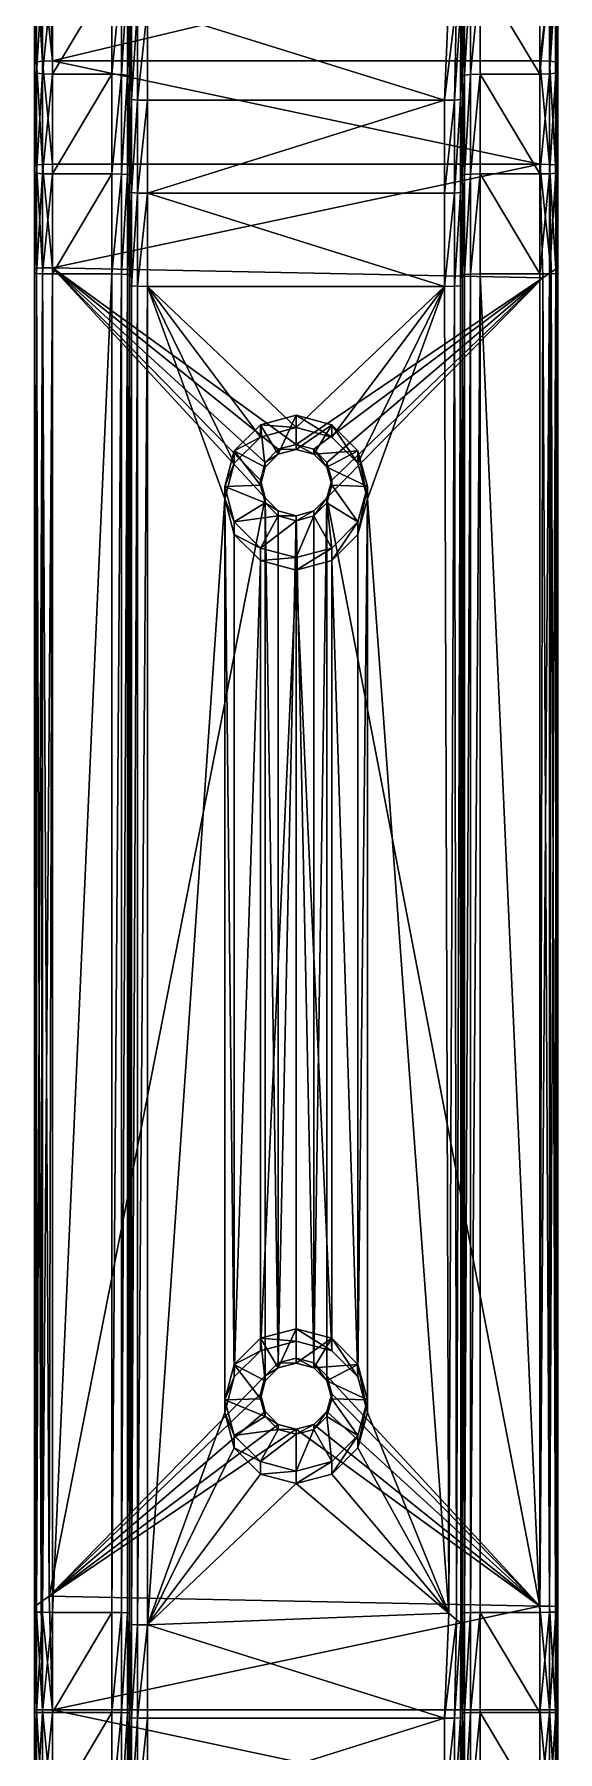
# Model space of a CAD drawing. Header units: metres. Extents: x -565 to 1231, y 366 to 1032.
# Drawn here: x -565 to -520.9, y 504.7 to 649.2 of the extents above; entities that cross this region are included whole.
import ezdxf

# ---------------------------------------------------------------- set-up
doc = ezdxf.new("R2010")
doc.units = ezdxf.units.M
doc.layers.add('KOV', color=7, linetype='Continuous', lineweight=13, true_color=0xe3e3e3)

# ---------------------------------------------------------------- blocks, each defined once
blk = doc.blocks.new('KOMPLEXNÍ OBJEKT_0')
at = {"layer": 'KOV'}
for points in [[(134.14, 1597.39, 382.11), (134.15, 1597.55, 381.28), (142.83, 1597.55, 381.2)], [(142.83, 1597.55, 381.2), (142.85, 1597.39, 382.04), (134.14, 1597.39, 382.11)], [(134.14, 1596.89, 382.61), (134.14, 1597.39, 382.11), (142.85, 1597.39, 382.04)], [(142.85, 1597.39, 382.04), (142.86, 1596.89, 382.54), (134.14, 1596.89, 382.61)], [(134.19, 1597.57, 374.28), (142.83, 1597.55, 381.2), (134.15, 1597.55, 381.28)], [(134.19, 1597.57, 374.28), (142.67, 1597.57, 374.21), (142.83, 1597.55, 381.2)], [(134.19, 1597.57, 374.28), (134.19, 1597.4, 373.45), (142.65, 1597.4, 373.37)], [(142.65, 1597.4, 373.37), (142.67, 1597.57, 374.21), (134.19, 1597.57, 374.28)], [(134.19, 1597.4, 373.45), (134.2, 1596.89, 372.95), (142.64, 1596.89, 372.87)], [(142.64, 1596.89, 372.87), (142.65, 1597.4, 373.37), (134.19, 1597.4, 373.45)], [(142.65, 1597.4, 373.37), (142.64, 1596.89, 372.87), (151.07, 1596.89, 372.55)], [(142.67, 1597.57, 374.21), (142.65, 1597.4, 373.37), (151.09, 1597.4, 373.05)], [(151.07, 1596.89, 372.55), (151.09, 1597.4, 373.05), (142.65, 1597.4, 373.37)], [(142.67, 1597.57, 374.21), (151.13, 1597.57, 373.89), (151.52, 1597.55, 380.88)], [(142.67, 1597.57, 374.21), (151.52, 1597.55, 380.88), (142.83, 1597.55, 381.2)], [(151.09, 1597.4, 373.05), (151.13, 1597.57, 373.89), (142.67, 1597.57, 374.21)], [(142.85, 1597.39, 382.04), (142.83, 1597.55, 381.2), (151.52, 1597.55, 380.88)], [(151.52, 1597.55, 380.88), (151.65, 1597.42, 381.7), (142.85, 1597.39, 382.04)], [(142.86, 1596.89, 382.54), (142.85, 1597.39, 382.04), (151.65, 1597.42, 381.7)], [(151.65, 1597.42, 381.7), (151.95, 1597.01, 382.19), (142.86, 1596.89, 382.54)], [(151.09, 1597.4, 373.05), (151.07, 1596.89, 372.55), (263.72, 1596.89, 366.65)], [(151.13, 1597.57, 373.89), (151.09, 1597.4, 373.05), (263.75, 1597.4, 367.15)], [(263.72, 1596.89, 366.65), (263.75, 1597.4, 367.15), (151.09, 1597.4, 373.05)], [(151.13, 1597.57, 373.89), (263.8, 1597.57, 367.98), (264.14, 1597.55, 374.97)], [(151.13, 1597.57, 373.89), (264.14, 1597.55, 374.97), (151.52, 1597.55, 380.88)], [(263.75, 1597.4, 367.15), (263.8, 1597.57, 367.98), (151.13, 1597.57, 373.89)], [(151.65, 1597.42, 381.7), (151.52, 1597.55, 380.88), (264.14, 1597.55, 374.97)], [(264.14, 1597.55, 374.97), (264.19, 1597.39, 375.81), (151.65, 1597.42, 381.7)], [(151.95, 1597.01, 382.19), (151.65, 1597.42, 381.7), (264.19, 1597.39, 375.81)], [(264.19, 1597.39, 375.81), (264.22, 1596.89, 376.3), (151.95, 1597.01, 382.19)], [(263.75, 1597.4, 367.15), (263.72, 1596.89, 366.65), (272.14, 1596.89, 366.09)], [(263.8, 1597.57, 367.98), (263.75, 1597.4, 367.15), (272.18, 1597.4, 366.59)], [(272.14, 1596.89, 366.09), (272.18, 1597.4, 366.59), (263.75, 1597.4, 367.15)], [(263.8, 1597.57, 367.98), (272.25, 1597.57, 367.42), (272.82, 1597.55, 374.39)], [(263.8, 1597.57, 367.98), (272.82, 1597.55, 374.39), (264.14, 1597.55, 374.97)], [(272.18, 1597.4, 366.59), (272.25, 1597.57, 367.42), (263.8, 1597.57, 367.98)], [(264.19, 1597.39, 375.81), (264.14, 1597.55, 374.97), (272.82, 1597.55, 374.39)], [(272.82, 1597.55, 374.39), (272.89, 1597.39, 375.22), (264.19, 1597.39, 375.81)], [(264.22, 1596.89, 376.3), (264.19, 1597.39, 375.81), (272.89, 1597.39, 375.22)], [(272.89, 1597.39, 375.22), (272.93, 1596.89, 375.72), (264.22, 1596.89, 376.3)], [(272.18, 1597.4, 366.59), (272.14, 1596.89, 366.09), (280.54, 1596.89, 365.28)], [(272.25, 1597.57, 367.42), (272.18, 1597.4, 366.59), (280.6, 1597.4, 365.77)], [(280.54, 1596.89, 365.28), (280.6, 1597.4, 365.77), (272.18, 1597.4, 366.59)], [(272.25, 1597.57, 367.42), (280.69, 1597.57, 366.6), (281.46, 1597.55, 373.56)], [(272.25, 1597.57, 367.42), (281.46, 1597.55, 373.56), (272.82, 1597.55, 374.39)], [(280.6, 1597.4, 365.77), (280.69, 1597.57, 366.6), (272.25, 1597.57, 367.42)], [(272.89, 1597.39, 375.22), (272.82, 1597.55, 374.39), (281.46, 1597.55, 373.56)], [(281.46, 1597.55, 373.56), (281.55, 1597.39, 374.39), (272.89, 1597.39, 375.22)], [(272.93, 1596.89, 375.72), (272.89, 1597.39, 375.22), (281.55, 1597.39, 374.39)], [(281.55, 1597.39, 374.39), (281.61, 1596.89, 374.89), (272.93, 1596.89, 375.72)], [(280.6, 1597.4, 365.77), (280.54, 1596.89, 365.28), (288.91, 1596.89, 364.22)], [(280.69, 1597.57, 366.6), (280.6, 1597.4, 365.77), (288.98, 1597.4, 364.72)], [(288.91, 1596.89, 364.22), (288.98, 1597.4, 364.72), (280.6, 1597.4, 365.77)], [(280.69, 1597.57, 366.6), (289.09, 1597.57, 365.55), (290.09, 1597.55, 372.48)], [(280.69, 1597.57, 366.6), (290.09, 1597.55, 372.48), (281.46, 1597.55, 373.56)], [(288.98, 1597.4, 364.72), (289.09, 1597.57, 365.55), (280.69, 1597.57, 366.6)], [(281.55, 1597.39, 374.39), (281.46, 1597.55, 373.56), (290.09, 1597.55, 372.48)], [(290.09, 1597.55, 372.48), (290.29, 1597.42, 373.29), (281.55, 1597.39, 374.39)], [(281.61, 1596.89, 374.89), (281.55, 1597.39, 374.39), (290.29, 1597.42, 373.29)], [(290.29, 1597.42, 373.29), (290.63, 1597.01, 373.75), (281.61, 1596.89, 374.89)], [(134.14, 1596.06, 382.78), (134.14, 1596.89, 382.61), (142.86, 1596.89, 382.54)], [(142.86, 1596.89, 382.54), (142.86, 1596.06, 382.7), (134.14, 1596.06, 382.78)], [(134.14, 1555.06, 382.78), (134.14, 1596.06, 382.78), (142.86, 1596.06, 382.7)], [(142.86, 1555.06, 382.7), (134.14, 1555.06, 382.78), (142.86, 1596.06, 382.7)], [(134.2, 1596.89, 372.95), (134.2, 1596.06, 372.78), (142.63, 1596.06, 372.71)], [(142.63, 1596.06, 372.71), (142.64, 1596.89, 372.87), (134.2, 1596.89, 372.95)], [(134.2, 1596.06, 372.78), (134.2, 1591.06, 372.78), (142.63, 1591.06, 372.71)], [(142.63, 1596.06, 372.71), (134.2, 1596.06, 372.78), (142.63, 1591.06, 372.71)], [(142.64, 1596.89, 372.87), (142.63, 1596.06, 372.71), (151.06, 1596.06, 372.39)], [(142.63, 1596.06, 372.71), (142.63, 1591.06, 372.71), (151.06, 1591.06, 372.39)], [(151.06, 1596.06, 372.39), (142.63, 1596.06, 372.71), (151.06, 1591.06, 372.39)], [(151.06, 1596.06, 372.39), (151.07, 1596.89, 372.55), (142.64, 1596.89, 372.87)], [(142.86, 1596.06, 382.7), (142.86, 1596.89, 382.54), (151.95, 1597.01, 382.19)], [(151.95, 1597.01, 382.19), (152.43, 1596.32, 382.33), (142.86, 1596.06, 382.7)], [(151.59, 1555.06, 382.37), (142.86, 1596.06, 382.7), (152.43, 1596.32, 382.33)], [(151.59, 1555.06, 382.37), (142.86, 1555.06, 382.7), (142.86, 1596.06, 382.7)], [(151.07, 1596.89, 372.55), (151.06, 1596.06, 372.39), (263.71, 1596.06, 366.48)], [(151.06, 1596.06, 372.39), (151.06, 1591.06, 372.39), (263.71, 1591.06, 366.48)], [(263.71, 1596.06, 366.48), (151.06, 1596.06, 372.39), (263.71, 1591.06, 366.48)], [(263.71, 1596.06, 366.48), (263.72, 1596.89, 366.65), (151.07, 1596.89, 372.55)], [(151.59, 1555.06, 382.37), (152.43, 1596.32, 382.33), (166.47, 1575.56, 381.59)], [(152.43, 1596.32, 382.33), (151.95, 1597.01, 382.19), (264.22, 1596.89, 376.3)], [(264.22, 1596.89, 376.3), (264.23, 1596.06, 376.47), (152.43, 1596.32, 382.33)], [(166.87, 1577.06, 381.57), (166.47, 1575.56, 381.59), (152.43, 1596.32, 382.33)], [(167.96, 1578.16, 381.52), (166.87, 1577.06, 381.57), (152.43, 1596.32, 382.33)], [(169.46, 1578.56, 381.44), (167.96, 1578.16, 381.52), (152.43, 1596.32, 382.33)], [(170.96, 1578.16, 381.36), (169.46, 1578.56, 381.44), (152.43, 1596.32, 382.33)], [(244.86, 1578.16, 377.49), (170.96, 1578.16, 381.36), (152.43, 1596.32, 382.33)], [(244.86, 1578.16, 377.49), (152.43, 1596.32, 382.33), (264.23, 1596.06, 376.47)], [(246.36, 1578.56, 377.41), (244.86, 1578.16, 377.49), (264.23, 1596.06, 376.47)], [(247.85, 1578.16, 377.33), (246.36, 1578.56, 377.41), (264.23, 1596.06, 376.47)], [(248.95, 1577.06, 377.27), (247.85, 1578.16, 377.33), (264.23, 1596.06, 376.47)], [(249.35, 1575.56, 377.25), (248.95, 1577.06, 377.27), (264.23, 1596.06, 376.47)], [(263.39, 1554.8, 376.51), (249.35, 1575.56, 377.25), (264.23, 1596.06, 376.47)], [(272.94, 1555.06, 375.89), (263.39, 1554.8, 376.51), (264.23, 1596.06, 376.47)], [(263.72, 1596.89, 366.65), (263.71, 1596.06, 366.48), (272.13, 1596.06, 365.92)], [(263.71, 1596.06, 366.48), (263.71, 1591.06, 366.48), (272.13, 1591.06, 365.92)], [(272.13, 1596.06, 365.92), (263.71, 1596.06, 366.48), (272.13, 1591.06, 365.92)], [(272.13, 1596.06, 365.92), (272.14, 1596.89, 366.09), (263.72, 1596.89, 366.65)], [(264.23, 1596.06, 376.47), (264.22, 1596.89, 376.3), (272.93, 1596.89, 375.72)], [(272.93, 1596.89, 375.72), (272.94, 1596.06, 375.89), (264.23, 1596.06, 376.47)], [(272.94, 1555.06, 375.89), (264.23, 1596.06, 376.47), (272.94, 1596.06, 375.89)], [(272.14, 1596.89, 366.09), (272.13, 1596.06, 365.92), (280.52, 1596.06, 365.11)], [(272.13, 1596.06, 365.92), (272.13, 1591.06, 365.92), (280.52, 1591.06, 365.11)], [(280.52, 1596.06, 365.11), (272.13, 1596.06, 365.92), (280.52, 1591.06, 365.11)], [(280.52, 1596.06, 365.11), (280.54, 1596.89, 365.28), (272.14, 1596.89, 366.09)], [(272.94, 1596.06, 375.89), (272.93, 1596.89, 375.72), (281.61, 1596.89, 374.89)], [(281.61, 1596.89, 374.89), (281.63, 1596.06, 375.05), (272.94, 1596.06, 375.89)], [(272.94, 1555.06, 375.89), (272.94, 1596.06, 375.89), (281.63, 1596.06, 375.05)], [(281.63, 1555.06, 375.05), (272.94, 1555.06, 375.89), (281.63, 1596.06, 375.05)], [(280.54, 1596.89, 365.28), (280.52, 1596.06, 365.11), (288.89, 1596.06, 364.06)], [(280.52, 1596.06, 365.11), (280.52, 1591.06, 365.11), (288.89, 1591.06, 364.06)], [(288.89, 1596.06, 364.06), (280.52, 1596.06, 365.11), (288.89, 1591.06, 364.06)], [(288.89, 1596.06, 364.06), (288.91, 1596.89, 364.22), (280.54, 1596.89, 365.28)], [(281.63, 1596.06, 375.05), (281.61, 1596.89, 374.89), (290.63, 1597.01, 373.75)], [(290.63, 1597.01, 373.75), (291.12, 1596.32, 373.85), (281.63, 1596.06, 375.05)], [(291.74, 1553.86, 373.76), (281.63, 1596.06, 375.05), (291.12, 1596.32, 373.85)], [(291.74, 1553.86, 373.76), (281.63, 1555.06, 375.05), (281.63, 1596.06, 375.05)], [(134.2, 1591.06, 372.78), (134.2, 1590.23, 372.61), (142.63, 1590.23, 372.54)], [(142.63, 1590.23, 372.54), (142.63, 1591.06, 372.71), (134.2, 1591.06, 372.78)], [(134.2, 1590.23, 372.61), (134.2, 1589.73, 372.11), (142.62, 1589.73, 372.04)], [(142.62, 1589.73, 372.04), (142.63, 1590.23, 372.54), (134.2, 1590.23, 372.61)], [(142.63, 1590.23, 372.54), (142.62, 1589.73, 372.04), (151.03, 1589.73, 371.72)], [(142.63, 1591.06, 372.71), (142.63, 1590.23, 372.54), (151.05, 1590.23, 372.22)], [(151.05, 1590.23, 372.22), (151.06, 1591.06, 372.39), (142.63, 1591.06, 372.71)], [(151.03, 1589.73, 371.72), (151.05, 1590.23, 372.22), (142.63, 1590.23, 372.54)], [(151.05, 1590.23, 372.22), (151.03, 1589.73, 371.72), (263.67, 1589.73, 365.82)], [(151.06, 1591.06, 372.39), (151.05, 1590.23, 372.22), (263.7, 1590.23, 366.32)], [(263.67, 1589.73, 365.82), (263.7, 1590.23, 366.32), (151.05, 1590.23, 372.22)], [(263.7, 1590.23, 366.32), (263.71, 1591.06, 366.48), (151.06, 1591.06, 372.39)], [(263.7, 1590.23, 366.32), (263.67, 1589.73, 365.82), (272.07, 1589.73, 365.26)], [(263.71, 1591.06, 366.48), (263.7, 1590.23, 366.32), (272.11, 1590.23, 365.75)], [(272.07, 1589.73, 365.26), (272.11, 1590.23, 365.75), (263.7, 1590.23, 366.32)], [(272.11, 1590.23, 365.75), (272.13, 1591.06, 365.92), (263.71, 1591.06, 366.48)], [(272.11, 1590.23, 365.75), (272.07, 1589.73, 365.26), (280.45, 1589.73, 364.45)], [(272.13, 1591.06, 365.92), (272.11, 1590.23, 365.75), (280.5, 1590.23, 364.95)], [(280.45, 1589.73, 364.45), (280.5, 1590.23, 364.95), (272.11, 1590.23, 365.75)], [(280.5, 1590.23, 364.95), (280.52, 1591.06, 365.11), (272.13, 1591.06, 365.92)], [(280.5, 1590.23, 364.95), (280.45, 1589.73, 364.45), (288.8, 1589.73, 363.4)], [(280.52, 1591.06, 365.11), (280.5, 1590.23, 364.95), (288.87, 1590.23, 363.89)], [(288.8, 1589.73, 363.4), (288.87, 1590.23, 363.89), (280.5, 1590.23, 364.95)], [(288.87, 1590.23, 363.89), (288.89, 1591.06, 364.06), (280.52, 1591.06, 365.11)], [(134.2, 1589.73, 372.11), (134.21, 1589.56, 371.28), (142.6, 1589.56, 371.21)], [(142.6, 1589.56, 371.21), (142.62, 1589.73, 372.04), (134.2, 1589.73, 372.11)], [(142.6, 1589.56, 371.21), (134.21, 1589.56, 371.28), (134.31, 1589.56, 354.28)], [(142.6, 1589.56, 371.21), (134.31, 1589.56, 354.28), (142.2, 1589.56, 354.21)], [(142.18, 1589.39, 353.38), (142.2, 1589.56, 354.21), (134.31, 1589.56, 354.28)], [(134.31, 1589.56, 354.28), (134.31, 1589.39, 353.45), (142.18, 1589.39, 353.38)], [(142.17, 1588.89, 352.88), (142.18, 1589.39, 353.38), (134.31, 1589.39, 353.45)], [(134.31, 1589.39, 353.45), (134.31, 1588.89, 352.95), (142.17, 1588.89, 352.88)], [(142.17, 1588.06, 352.71), (142.17, 1588.89, 352.88), (134.31, 1588.89, 352.95)], [(134.31, 1588.89, 352.95), (134.31, 1588.06, 352.78), (142.17, 1588.06, 352.71)], [(142.18, 1589.39, 353.38), (142.17, 1588.89, 352.88), (150.02, 1588.89, 352.58)], [(150.02, 1588.06, 352.42), (150.02, 1588.89, 352.58), (142.17, 1588.89, 352.88)], [(142.17, 1588.89, 352.88), (142.17, 1588.06, 352.71), (150.02, 1588.06, 352.42)], [(142.2, 1589.56, 354.21), (142.18, 1589.39, 353.38), (150.04, 1589.39, 353.08)], [(150.02, 1588.89, 352.58), (150.04, 1589.39, 353.08), (142.18, 1589.39, 353.38)], [(150.99, 1589.56, 370.89), (142.6, 1589.56, 371.21), (142.2, 1589.56, 354.21)], [(150.99, 1589.56, 370.89), (142.2, 1589.56, 354.21), (150.08, 1589.56, 353.91)], [(150.04, 1589.39, 353.08), (150.08, 1589.56, 353.91), (142.2, 1589.56, 354.21)], [(142.62, 1589.73, 372.04), (142.6, 1589.56, 371.21), (150.99, 1589.56, 370.89)], [(150.99, 1589.56, 370.89), (151.03, 1589.73, 371.72), (142.62, 1589.73, 372.04)], [(150.04, 1589.39, 353.08), (150.02, 1588.89, 352.58), (262.67, 1588.89, 346.68)], [(150.02, 1588.89, 352.58), (150.02, 1588.06, 352.42), (262.66, 1588.06, 346.51)], [(262.66, 1588.06, 346.51), (262.67, 1588.89, 346.68), (150.02, 1588.89, 352.58)], [(150.08, 1589.56, 353.91), (150.04, 1589.39, 353.08), (262.7, 1589.39, 347.18)], [(262.67, 1588.89, 346.68), (262.7, 1589.39, 347.18), (150.04, 1589.39, 353.08)], [(263.62, 1589.56, 364.99), (150.99, 1589.56, 370.89), (150.08, 1589.56, 353.91)], [(263.62, 1589.56, 364.99), (150.08, 1589.56, 353.91), (262.75, 1589.56, 348.01)], [(262.7, 1589.39, 347.18), (262.75, 1589.56, 348.01), (150.08, 1589.56, 353.91)], [(151.03, 1589.73, 371.72), (150.99, 1589.56, 370.89), (263.62, 1589.56, 364.99)], [(263.62, 1589.56, 364.99), (263.67, 1589.73, 365.82), (151.03, 1589.73, 371.72)], [(262.67, 1588.89, 346.68), (262.66, 1588.06, 346.51), (270.5, 1588.06, 345.99)], [(262.7, 1589.39, 347.18), (262.67, 1588.89, 346.68), (270.51, 1588.89, 346.15)], [(270.5, 1588.06, 345.99), (270.51, 1588.89, 346.15), (262.67, 1588.89, 346.68)], [(262.75, 1589.56, 348.01), (262.7, 1589.39, 347.18), (270.55, 1589.39, 346.65)], [(270.51, 1588.89, 346.15), (270.55, 1589.39, 346.65), (262.7, 1589.39, 347.18)], [(272, 1589.56, 364.43), (263.62, 1589.56, 364.99), (262.75, 1589.56, 348.01)], [(272, 1589.56, 364.43), (262.75, 1589.56, 348.01), (270.62, 1589.56, 347.48)], [(270.55, 1589.39, 346.65), (270.62, 1589.56, 347.48), (262.75, 1589.56, 348.01)], [(263.67, 1589.73, 365.82), (263.62, 1589.56, 364.99), (272, 1589.56, 364.43)], [(272, 1589.56, 364.43), (272.07, 1589.73, 365.26), (263.67, 1589.73, 365.82)], [(270.51, 1588.89, 346.15), (270.5, 1588.06, 345.99), (278.32, 1588.06, 345.23)], [(270.55, 1589.39, 346.65), (270.51, 1588.89, 346.15), (278.34, 1588.89, 345.4)], [(278.32, 1588.06, 345.23), (278.34, 1588.89, 345.4), (270.51, 1588.89, 346.15)], [(270.62, 1589.56, 347.48), (270.55, 1589.39, 346.65), (278.39, 1589.39, 345.9)], [(278.34, 1588.89, 345.4), (278.39, 1589.39, 345.9), (270.55, 1589.39, 346.65)], [(280.36, 1589.56, 363.62), (272, 1589.56, 364.43), (270.62, 1589.56, 347.48)], [(280.36, 1589.56, 363.62), (270.62, 1589.56, 347.48), (278.48, 1589.56, 346.73)], [(278.39, 1589.39, 345.9), (278.48, 1589.56, 346.73), (270.62, 1589.56, 347.48)], [(272.07, 1589.73, 365.26), (272, 1589.56, 364.43), (280.36, 1589.56, 363.62)], [(280.36, 1589.56, 363.62), (280.45, 1589.73, 364.45), (272.07, 1589.73, 365.26)], [(278.34, 1588.89, 345.4), (278.32, 1588.06, 345.23), (286.11, 1588.06, 344.25)], [(278.39, 1589.39, 345.9), (278.34, 1588.89, 345.4), (286.13, 1588.89, 344.42)], [(286.11, 1588.06, 344.25), (286.13, 1588.89, 344.42), (278.34, 1588.89, 345.4)], [(278.48, 1589.56, 346.73), (278.39, 1589.39, 345.9), (286.2, 1589.39, 344.92)], [(286.13, 1588.89, 344.42), (286.2, 1589.39, 344.92), (278.39, 1589.39, 345.9)], [(288.69, 1589.56, 362.57), (280.36, 1589.56, 363.62), (278.48, 1589.56, 346.73)], [(288.69, 1589.56, 362.57), (278.48, 1589.56, 346.73), (286.31, 1589.56, 345.74)], [(286.2, 1589.39, 344.92), (286.31, 1589.56, 345.74), (278.48, 1589.56, 346.73)], [(280.45, 1589.73, 364.45), (280.36, 1589.56, 363.62), (288.69, 1589.56, 362.57)], [(288.69, 1589.56, 362.57), (288.8, 1589.73, 363.4), (280.45, 1589.73, 364.45)], [(134.31, 1588.06, 352.78), (134.31, 1563.06, 352.78), (142.17, 1563.06, 352.71)], [(142.17, 1588.06, 352.71), (134.31, 1588.06, 352.78), (142.17, 1563.06, 352.71)], [(150.02, 1588.06, 352.42), (142.17, 1588.06, 352.71), (142.17, 1563.06, 352.71)], [(150.02, 1588.06, 352.42), (142.17, 1563.06, 352.71), (150.99, 1562.7, 352.36)], [(150.02, 1588.06, 352.42), (150.99, 1562.7, 352.36), (161.9, 1575.56, 351.79)], [(150.02, 1588.06, 352.42), (161.9, 1575.56, 351.79), (162.7, 1578.56, 351.75)], [(150.02, 1588.06, 352.42), (162.7, 1578.56, 351.75), (164.9, 1580.76, 351.64)], [(150.02, 1588.06, 352.42), (164.9, 1580.76, 351.64), (167.89, 1581.56, 351.48)], [(150.02, 1588.06, 352.42), (167.89, 1581.56, 351.48), (244.79, 1581.56, 347.45)], [(262.66, 1588.06, 346.51), (150.02, 1588.06, 352.42), (244.79, 1581.56, 347.45)], [(262.66, 1588.06, 346.51), (244.79, 1581.56, 347.45), (247.78, 1580.76, 347.29)], [(262.66, 1588.06, 346.51), (247.78, 1580.76, 347.29), (249.98, 1578.56, 347.18)], [(262.66, 1588.06, 346.51), (249.98, 1578.56, 347.18), (250.78, 1575.56, 347.13)], [(262.66, 1588.06, 346.51), (250.78, 1575.56, 347.13), (262.66, 1563.06, 346.51)], [(270.5, 1588.06, 345.99), (262.66, 1588.06, 346.51), (262.66, 1563.06, 346.51)], [(270.5, 1588.06, 345.99), (262.66, 1563.06, 346.51), (270.5, 1563.06, 345.99)], [(270.5, 1588.06, 345.99), (270.5, 1563.06, 345.99), (278.32, 1563.06, 345.23)], [(278.32, 1588.06, 345.23), (270.5, 1588.06, 345.99), (278.32, 1563.06, 345.23)], [(286.11, 1588.06, 344.25), (278.32, 1588.06, 345.23), (278.32, 1563.06, 345.23)], [(286.11, 1588.06, 344.25), (278.32, 1563.06, 345.23), (287.07, 1562.7, 344.12)], [(167.89, 1581.56, 351.48), (164.9, 1580.76, 351.64), (165.94, 1580.76, 371.61)], [(165.94, 1580.76, 371.61), (168.94, 1581.56, 371.45), (167.89, 1581.56, 351.48)], [(168.94, 1581.56, 371.45), (165.94, 1580.76, 371.61), (167.54, 1578.16, 373.53)], [(167.54, 1578.16, 373.53), (169.04, 1578.56, 373.45), (168.94, 1581.56, 371.45)], [(170.89, 1580.76, 351.32), (167.89, 1581.56, 351.48), (168.94, 1581.56, 371.45)], [(167.89, 1581.56, 351.48), (170.89, 1580.76, 351.32), (244.79, 1581.56, 347.45)], [(168.94, 1581.56, 371.45), (171.93, 1580.76, 371.29), (170.89, 1580.76, 351.32)], [(171.93, 1580.76, 371.29), (168.94, 1581.56, 371.45), (169.04, 1578.56, 373.45)], [(170.89, 1580.76, 351.32), (241.79, 1580.76, 347.61), (244.79, 1581.56, 347.45)], [(244.79, 1581.56, 347.45), (241.79, 1580.76, 347.61), (242.84, 1580.76, 367.58)], [(242.84, 1580.76, 367.58), (245.83, 1581.56, 367.42), (244.79, 1581.56, 347.45)], [(245.83, 1581.56, 367.42), (242.84, 1580.76, 367.58), (244.44, 1578.16, 369.5)], [(244.44, 1578.16, 369.5), (245.94, 1578.56, 369.42), (245.83, 1581.56, 367.42)], [(247.78, 1580.76, 347.29), (244.79, 1581.56, 347.45), (245.83, 1581.56, 367.42)], [(245.83, 1581.56, 367.42), (248.83, 1580.76, 367.26), (247.78, 1580.76, 347.29)], [(248.83, 1580.76, 367.26), (245.83, 1581.56, 367.42), (245.94, 1578.56, 369.42)], [(164.9, 1580.76, 351.64), (162.7, 1578.56, 351.75), (163.75, 1578.56, 371.72)], [(163.75, 1578.56, 371.72), (165.94, 1580.76, 371.61), (164.9, 1580.76, 351.64)], [(165.94, 1580.76, 371.61), (163.75, 1578.56, 371.72), (166.45, 1577.06, 373.58)], [(166.45, 1577.06, 373.58), (167.54, 1578.16, 373.53), (165.94, 1580.76, 371.61)], [(169.04, 1578.56, 373.45), (170.54, 1578.16, 373.37), (171.93, 1580.76, 371.29)], [(174.13, 1578.56, 371.18), (171.93, 1580.76, 371.29), (170.54, 1578.16, 373.37)], [(173.08, 1578.56, 351.21), (170.89, 1580.76, 351.32), (171.93, 1580.76, 371.29)], [(170.89, 1580.76, 351.32), (173.08, 1578.56, 351.21), (239.6, 1578.56, 347.72)], [(170.89, 1580.76, 351.32), (239.6, 1578.56, 347.72), (241.79, 1580.76, 347.61)], [(171.93, 1580.76, 371.29), (174.13, 1578.56, 371.18), (173.08, 1578.56, 351.21)], [(241.79, 1580.76, 347.61), (239.6, 1578.56, 347.72), (240.64, 1578.56, 367.69)], [(240.64, 1578.56, 367.69), (242.84, 1580.76, 367.58), (241.79, 1580.76, 347.61)], [(242.84, 1580.76, 367.58), (240.64, 1578.56, 367.69), (243.34, 1577.06, 369.55)], [(243.34, 1577.06, 369.55), (244.44, 1578.16, 369.5), (242.84, 1580.76, 367.58)], [(245.94, 1578.56, 369.42), (247.44, 1578.16, 369.34), (248.83, 1580.76, 367.26)], [(251.02, 1578.56, 367.15), (248.83, 1580.76, 367.26), (247.44, 1578.16, 369.34)], [(249.98, 1578.56, 347.18), (247.78, 1580.76, 347.29), (248.83, 1580.76, 367.26)], [(248.83, 1580.76, 367.26), (251.02, 1578.56, 367.15), (249.98, 1578.56, 347.18)], [(162.7, 1578.56, 351.75), (161.9, 1575.56, 351.79), (162.95, 1575.56, 371.77)], [(162.95, 1575.56, 371.77), (163.75, 1578.56, 371.72), (162.7, 1578.56, 351.75)], [(163.75, 1578.56, 371.72), (162.95, 1575.56, 371.77), (166.05, 1575.56, 373.61)], [(166.05, 1575.56, 373.61), (166.45, 1577.06, 373.58), (163.75, 1578.56, 371.72)], [(169.04, 1578.56, 373.45), (167.54, 1578.16, 373.53), (167.96, 1578.16, 381.52)], [(167.96, 1578.16, 381.52), (169.46, 1578.56, 381.44), (169.04, 1578.56, 373.45)], [(170.54, 1578.16, 373.37), (169.04, 1578.56, 373.45), (169.46, 1578.56, 381.44)], [(169.46, 1578.56, 381.44), (170.96, 1578.16, 381.36), (170.54, 1578.16, 373.37)], [(170.54, 1578.16, 373.37), (171.64, 1577.06, 373.31), (174.13, 1578.56, 371.18)], [(174.93, 1575.56, 371.14), (174.13, 1578.56, 371.18), (171.64, 1577.06, 373.31)], [(173.88, 1575.56, 351.16), (173.08, 1578.56, 351.21), (174.13, 1578.56, 371.18)], [(173.08, 1578.56, 351.21), (173.88, 1575.56, 351.16), (238.79, 1575.56, 347.76)], [(173.08, 1578.56, 351.21), (238.79, 1575.56, 347.76), (239.6, 1578.56, 347.72)], [(174.13, 1578.56, 371.18), (174.93, 1575.56, 371.14), (173.88, 1575.56, 351.16)], [(239.6, 1578.56, 347.72), (238.79, 1575.56, 347.76), (239.84, 1575.56, 367.74)], [(239.84, 1575.56, 367.74), (240.64, 1578.56, 367.69), (239.6, 1578.56, 347.72)], [(240.64, 1578.56, 367.69), (239.84, 1575.56, 367.74), (242.94, 1575.56, 369.58)], [(242.94, 1575.56, 369.58), (243.34, 1577.06, 369.55), (240.64, 1578.56, 367.69)], [(245.94, 1578.56, 369.42), (244.44, 1578.16, 369.5), (244.86, 1578.16, 377.49)], [(244.86, 1578.16, 377.49), (246.36, 1578.56, 377.41), (245.94, 1578.56, 369.42)], [(247.44, 1578.16, 369.34), (245.94, 1578.56, 369.42), (246.36, 1578.56, 377.41)], [(246.36, 1578.56, 377.41), (247.85, 1578.16, 377.33), (247.44, 1578.16, 369.34)], [(247.44, 1578.16, 369.34), (248.53, 1577.06, 369.28), (251.02, 1578.56, 367.15)], [(251.83, 1575.56, 367.11), (251.02, 1578.56, 367.15), (248.53, 1577.06, 369.28)], [(250.78, 1575.56, 347.13), (249.98, 1578.56, 347.18), (251.02, 1578.56, 367.15)], [(251.02, 1578.56, 367.15), (251.83, 1575.56, 367.11), (250.78, 1575.56, 347.13)], [(166.45, 1577.06, 373.58), (166.05, 1575.56, 373.61), (166.47, 1575.56, 381.59)], [(167.54, 1578.16, 373.53), (166.45, 1577.06, 373.58), (166.87, 1577.06, 381.57)], [(166.47, 1575.56, 381.59), (166.87, 1577.06, 381.57), (166.45, 1577.06, 373.58)], [(166.87, 1577.06, 381.57), (167.96, 1578.16, 381.52), (167.54, 1578.16, 373.53)], [(171.64, 1577.06, 373.31), (170.54, 1578.16, 373.37), (170.96, 1578.16, 381.36)], [(170.96, 1578.16, 381.36), (172.06, 1577.06, 381.3), (171.64, 1577.06, 373.31)], [(244.86, 1578.16, 377.49), (172.06, 1577.06, 381.3), (170.96, 1578.16, 381.36)], [(171.64, 1577.06, 373.31), (172.04, 1575.56, 373.29), (174.93, 1575.56, 371.14)], [(172.04, 1575.56, 373.29), (171.64, 1577.06, 373.31), (172.06, 1577.06, 381.3)], [(172.06, 1577.06, 381.3), (172.46, 1575.56, 381.28), (172.04, 1575.56, 373.29)], [(244.86, 1578.16, 377.49), (243.76, 1577.06, 377.54), (172.06, 1577.06, 381.3)], [(243.36, 1575.56, 377.56), (172.46, 1575.56, 381.28), (172.06, 1577.06, 381.3)], [(243.76, 1577.06, 377.54), (243.36, 1575.56, 377.56), (172.06, 1577.06, 381.3)], [(243.34, 1577.06, 369.55), (242.94, 1575.56, 369.58), (243.36, 1575.56, 377.56)], [(244.44, 1578.16, 369.5), (243.34, 1577.06, 369.55), (243.76, 1577.06, 377.54)], [(243.36, 1575.56, 377.56), (243.76, 1577.06, 377.54), (243.34, 1577.06, 369.55)], [(243.76, 1577.06, 377.54), (244.86, 1578.16, 377.49), (244.44, 1578.16, 369.5)], [(248.53, 1577.06, 369.28), (247.44, 1578.16, 369.34), (247.85, 1578.16, 377.33)], [(247.85, 1578.16, 377.33), (248.95, 1577.06, 377.27), (248.53, 1577.06, 369.28)], [(248.53, 1577.06, 369.28), (248.93, 1575.56, 369.26), (251.83, 1575.56, 367.11)], [(248.93, 1575.56, 369.26), (248.53, 1577.06, 369.28), (248.95, 1577.06, 377.27)], [(248.95, 1577.06, 377.27), (249.35, 1575.56, 377.25), (248.93, 1575.56, 369.26)], [(162.7, 1572.56, 351.75), (161.9, 1575.56, 351.79), (150.99, 1562.7, 352.36)], [(151.59, 1555.06, 382.37), (166.47, 1575.56, 381.59), (166.87, 1574.06, 381.57)], [(163.75, 1572.56, 371.72), (162.95, 1575.56, 371.77), (161.9, 1575.56, 351.79)], [(161.9, 1575.56, 351.79), (162.7, 1572.56, 351.75), (163.75, 1572.56, 371.72)], [(166.45, 1574.06, 373.58), (166.05, 1575.56, 373.61), (162.95, 1575.56, 371.77)], [(162.95, 1575.56, 371.77), (163.75, 1572.56, 371.72), (166.45, 1574.06, 373.58)], [(166.87, 1574.06, 381.57), (166.47, 1575.56, 381.59), (166.05, 1575.56, 373.61)], [(166.05, 1575.56, 373.61), (166.45, 1574.06, 373.58), (166.87, 1574.06, 381.57)], [(172.04, 1575.56, 373.29), (171.64, 1574.06, 373.31), (174.13, 1572.56, 371.18)], [(171.64, 1574.06, 373.31), (172.04, 1575.56, 373.29), (172.46, 1575.56, 381.28)], [(172.46, 1575.56, 381.28), (172.06, 1574.06, 381.3), (171.64, 1574.06, 373.31)], [(174.13, 1572.56, 371.18), (174.93, 1575.56, 371.14), (172.04, 1575.56, 373.29)], [(243.36, 1575.56, 377.56), (243.76, 1574.06, 377.54), (172.06, 1574.06, 381.3)], [(243.36, 1575.56, 377.56), (172.06, 1574.06, 381.3), (172.46, 1575.56, 381.28)], [(173.08, 1572.56, 351.21), (173.88, 1575.56, 351.16), (174.93, 1575.56, 371.14)], [(174.93, 1575.56, 371.14), (174.13, 1572.56, 371.18), (173.08, 1572.56, 351.21)], [(173.88, 1575.56, 351.16), (173.08, 1572.56, 351.21), (238.79, 1575.56, 347.76)], [(239.6, 1572.56, 347.72), (238.79, 1575.56, 347.76), (173.08, 1572.56, 351.21)], [(240.64, 1572.56, 367.69), (239.84, 1575.56, 367.74), (238.79, 1575.56, 347.76)], [(238.79, 1575.56, 347.76), (239.6, 1572.56, 347.72), (240.64, 1572.56, 367.69)], [(243.34, 1574.06, 369.55), (242.94, 1575.56, 369.58), (239.84, 1575.56, 367.74)], [(239.84, 1575.56, 367.74), (240.64, 1572.56, 367.69), (243.34, 1574.06, 369.55)], [(243.76, 1574.06, 377.54), (243.36, 1575.56, 377.56), (242.94, 1575.56, 369.58)], [(242.94, 1575.56, 369.58), (243.34, 1574.06, 369.55), (243.76, 1574.06, 377.54)], [(248.93, 1575.56, 369.26), (248.53, 1574.06, 369.28), (251.02, 1572.56, 367.15)], [(248.53, 1574.06, 369.28), (248.93, 1575.56, 369.26), (249.35, 1575.56, 377.25)], [(249.35, 1575.56, 377.25), (248.95, 1574.06, 377.27), (248.53, 1574.06, 369.28)], [(251.02, 1572.56, 367.15), (251.83, 1575.56, 367.11), (248.93, 1575.56, 369.26)], [(248.95, 1574.06, 377.27), (249.35, 1575.56, 377.25), (263.39, 1554.8, 376.51)], [(249.98, 1572.56, 347.18), (250.78, 1575.56, 347.13), (251.83, 1575.56, 367.11)], [(251.83, 1575.56, 367.11), (251.02, 1572.56, 367.15), (249.98, 1572.56, 347.18)], [(250.78, 1575.56, 347.13), (249.98, 1572.56, 347.18), (262.66, 1563.06, 346.51)], [(151.59, 1555.06, 382.37), (166.87, 1574.06, 381.57), (167.96, 1572.96, 381.52)], [(167.54, 1572.96, 373.53), (166.45, 1574.06, 373.58), (163.75, 1572.56, 371.72)], [(166.45, 1574.06, 373.58), (167.54, 1572.96, 373.53), (167.96, 1572.96, 381.52)], [(167.96, 1572.96, 381.52), (166.87, 1574.06, 381.57), (166.45, 1574.06, 373.58)], [(171.64, 1574.06, 373.31), (170.54, 1572.96, 373.37), (171.93, 1570.36, 371.29)], [(172.06, 1574.06, 381.3), (170.96, 1572.96, 381.36), (170.54, 1572.96, 373.37)], [(170.54, 1572.96, 373.37), (171.64, 1574.06, 373.31), (172.06, 1574.06, 381.3)], [(244.86, 1572.96, 377.49), (170.96, 1572.96, 381.36), (172.06, 1574.06, 381.3)], [(171.93, 1570.36, 371.29), (174.13, 1572.56, 371.18), (171.64, 1574.06, 373.31)], [(243.76, 1574.06, 377.54), (244.86, 1572.96, 377.49), (172.06, 1574.06, 381.3)], [(244.44, 1572.96, 369.5), (243.34, 1574.06, 369.55), (240.64, 1572.56, 367.69)], [(243.34, 1574.06, 369.55), (244.44, 1572.96, 369.5), (244.86, 1572.96, 377.49)], [(244.86, 1572.96, 377.49), (243.76, 1574.06, 377.54), (243.34, 1574.06, 369.55)], [(248.53, 1574.06, 369.28), (247.44, 1572.96, 369.34), (248.83, 1570.36, 367.26)], [(248.95, 1574.06, 377.27), (247.85, 1572.96, 377.33), (247.44, 1572.96, 369.34)], [(247.44, 1572.96, 369.34), (248.53, 1574.06, 369.28), (248.95, 1574.06, 377.27)], [(247.85, 1572.96, 377.33), (248.95, 1574.06, 377.27), (263.39, 1554.8, 376.51)], [(248.83, 1570.36, 367.26), (251.02, 1572.56, 367.15), (248.53, 1574.06, 369.28)], [(164.9, 1570.36, 351.64), (162.7, 1572.56, 351.75), (150.99, 1562.7, 352.36)], [(244.86, 1572.96, 377.49), (263.39, 1554.8, 376.51), (151.59, 1555.06, 382.37)], [(151.59, 1555.06, 382.37), (167.96, 1572.96, 381.52), (169.46, 1572.56, 381.44)], [(151.59, 1555.06, 382.37), (169.46, 1572.56, 381.44), (170.96, 1572.96, 381.36)], [(244.86, 1572.96, 377.49), (151.59, 1555.06, 382.37), (170.96, 1572.96, 381.36)], [(162.7, 1572.56, 351.75), (164.9, 1570.36, 351.64), (165.94, 1570.36, 371.61)], [(165.94, 1570.36, 371.61), (163.75, 1572.56, 371.72), (162.7, 1572.56, 351.75)], [(163.75, 1572.56, 371.72), (165.94, 1570.36, 371.61), (167.54, 1572.96, 373.53)], [(169.04, 1572.56, 373.45), (167.54, 1572.96, 373.53), (165.94, 1570.36, 371.61)], [(165.94, 1570.36, 371.61), (168.94, 1569.56, 371.45), (169.04, 1572.56, 373.45)], [(169.46, 1572.56, 381.44), (167.96, 1572.96, 381.52), (167.54, 1572.96, 373.53)], [(167.54, 1572.96, 373.53), (169.04, 1572.56, 373.45), (169.46, 1572.56, 381.44)], [(168.94, 1569.56, 371.45), (171.93, 1570.36, 371.29), (170.54, 1572.96, 373.37)], [(170.54, 1572.96, 373.37), (169.04, 1572.56, 373.45), (168.94, 1569.56, 371.45)], [(169.04, 1572.56, 373.45), (170.54, 1572.96, 373.37), (170.96, 1572.96, 381.36)], [(170.96, 1572.96, 381.36), (169.46, 1572.56, 381.44), (169.04, 1572.56, 373.45)], [(174.13, 1572.56, 371.18), (171.93, 1570.36, 371.29), (170.89, 1570.36, 351.32)], [(170.89, 1570.36, 351.32), (173.08, 1572.56, 351.21), (174.13, 1572.56, 371.18)], [(239.6, 1572.56, 347.72), (173.08, 1572.56, 351.21), (170.89, 1570.36, 351.32)], [(241.79, 1570.36, 347.61), (239.6, 1572.56, 347.72), (170.89, 1570.36, 351.32)], [(239.6, 1572.56, 347.72), (241.79, 1570.36, 347.61), (242.84, 1570.36, 367.58)], [(242.84, 1570.36, 367.58), (240.64, 1572.56, 367.69), (239.6, 1572.56, 347.72)], [(240.64, 1572.56, 367.69), (242.84, 1570.36, 367.58), (244.44, 1572.96, 369.5)], [(245.94, 1572.56, 369.42), (244.44, 1572.96, 369.5), (242.84, 1570.36, 367.58)], [(242.84, 1570.36, 367.58), (245.83, 1569.56, 367.42), (245.94, 1572.56, 369.42)], [(246.36, 1572.56, 377.41), (244.86, 1572.96, 377.49), (244.44, 1572.96, 369.5)], [(244.44, 1572.96, 369.5), (245.94, 1572.56, 369.42), (246.36, 1572.56, 377.41)], [(244.86, 1572.96, 377.49), (246.36, 1572.56, 377.41), (263.39, 1554.8, 376.51)], [(245.83, 1569.56, 367.42), (248.83, 1570.36, 367.26), (247.44, 1572.96, 369.34)], [(247.44, 1572.96, 369.34), (245.94, 1572.56, 369.42), (245.83, 1569.56, 367.42)], [(245.94, 1572.56, 369.42), (247.44, 1572.96, 369.34), (247.85, 1572.96, 377.33)], [(247.85, 1572.96, 377.33), (246.36, 1572.56, 377.41), (245.94, 1572.56, 369.42)], [(246.36, 1572.56, 377.41), (247.85, 1572.96, 377.33), (263.39, 1554.8, 376.51)], [(251.02, 1572.56, 367.15), (248.83, 1570.36, 367.26), (247.78, 1570.36, 347.29)], [(247.78, 1570.36, 347.29), (249.98, 1572.56, 347.18), (251.02, 1572.56, 367.15)], [(249.98, 1572.56, 347.18), (247.78, 1570.36, 347.29), (262.66, 1563.06, 346.51)], [(167.89, 1569.56, 351.48), (164.9, 1570.36, 351.64), (150.99, 1562.7, 352.36)], [(168.94, 1569.56, 371.45), (165.94, 1570.36, 371.61), (164.9, 1570.36, 351.64)], [(164.9, 1570.36, 351.64), (167.89, 1569.56, 351.48), (168.94, 1569.56, 371.45)], [(167.89, 1569.56, 351.48), (170.89, 1570.36, 351.32), (171.93, 1570.36, 371.29)], [(171.93, 1570.36, 371.29), (168.94, 1569.56, 371.45), (167.89, 1569.56, 351.48)], [(244.79, 1569.56, 347.45), (170.89, 1570.36, 351.32), (167.89, 1569.56, 351.48)], [(244.79, 1569.56, 347.45), (241.79, 1570.36, 347.61), (170.89, 1570.36, 351.32)], [(245.83, 1569.56, 367.42), (242.84, 1570.36, 367.58), (241.79, 1570.36, 347.61)], [(241.79, 1570.36, 347.61), (244.79, 1569.56, 347.45), (245.83, 1569.56, 367.42)], [(244.79, 1569.56, 347.45), (247.78, 1570.36, 347.29), (248.83, 1570.36, 367.26)], [(248.83, 1570.36, 367.26), (245.83, 1569.56, 367.42), (244.79, 1569.56, 347.45)], [(247.78, 1570.36, 347.29), (244.79, 1569.56, 347.45), (262.66, 1563.06, 346.51)], [(244.79, 1569.56, 347.45), (167.89, 1569.56, 351.48), (150.99, 1562.7, 352.36)], [(244.79, 1569.56, 347.45), (150.99, 1562.7, 352.36), (262.66, 1563.06, 346.51)], [(142.17, 1562.23, 352.88), (142.17, 1563.06, 352.71), (134.31, 1563.06, 352.78)], [(134.31, 1563.06, 352.78), (134.31, 1562.23, 352.95), (142.17, 1562.23, 352.88)], [(150.45, 1562.07, 352.56), (150.99, 1562.7, 352.36), (142.17, 1563.06, 352.71)], [(142.17, 1563.06, 352.71), (142.17, 1562.23, 352.88), (150.45, 1562.07, 352.56)], [(150.99, 1562.7, 352.36), (150.45, 1562.07, 352.56), (262.67, 1562.23, 346.68)], [(262.67, 1562.23, 346.68), (262.66, 1563.06, 346.51), (150.99, 1562.7, 352.36)], [(270.51, 1562.23, 346.15), (270.5, 1563.06, 345.99), (262.66, 1563.06, 346.51)], [(262.66, 1563.06, 346.51), (262.67, 1562.23, 346.68), (270.51, 1562.23, 346.15)], [(278.34, 1562.23, 345.4), (278.32, 1563.06, 345.23), (270.5, 1563.06, 345.99)], [(270.5, 1563.06, 345.99), (270.51, 1562.23, 346.15), (278.34, 1562.23, 345.4)], [(286.56, 1562.07, 344.36), (287.07, 1562.7, 344.12), (278.32, 1563.06, 345.23)], [(278.32, 1563.06, 345.23), (278.34, 1562.23, 345.4), (286.56, 1562.07, 344.36)], [(134.21, 1561.56, 371.28), (134.2, 1561.39, 372.11), (142.62, 1561.39, 372.04)], [(142.63, 1560.89, 372.54), (142.62, 1561.39, 372.04), (134.2, 1561.39, 372.11)], [(134.2, 1561.39, 372.11), (134.2, 1560.89, 372.61), (142.63, 1560.89, 372.54)], [(142.62, 1561.39, 372.04), (142.6, 1561.56, 371.21), (134.21, 1561.56, 371.28)], [(142.18, 1561.73, 353.38), (142.17, 1562.23, 352.88), (134.31, 1562.23, 352.95)], [(134.31, 1562.23, 352.95), (134.31, 1561.73, 353.45), (142.18, 1561.73, 353.38)], [(142.2, 1561.56, 354.21), (142.18, 1561.73, 353.38), (134.31, 1561.73, 353.45)], [(134.31, 1561.73, 353.45), (134.31, 1561.56, 354.28), (142.2, 1561.56, 354.21)], [(150.15, 1561.69, 353.08), (150.45, 1562.07, 352.56), (142.17, 1562.23, 352.88)], [(142.17, 1562.23, 352.88), (142.18, 1561.73, 353.38), (150.15, 1561.69, 353.08)], [(150.08, 1561.56, 353.91), (150.15, 1561.69, 353.08), (142.18, 1561.73, 353.38)], [(142.18, 1561.73, 353.38), (142.2, 1561.56, 354.21), (150.08, 1561.56, 353.91)], [(151.03, 1561.39, 371.72), (150.99, 1561.56, 370.89), (142.6, 1561.56, 371.21)], [(142.6, 1561.56, 371.21), (142.62, 1561.39, 372.04), (151.03, 1561.39, 371.72)], [(151.05, 1560.89, 372.22), (151.03, 1561.39, 371.72), (142.62, 1561.39, 372.04)], [(142.62, 1561.39, 372.04), (142.63, 1560.89, 372.54), (151.05, 1560.89, 372.22)], [(150.15, 1561.69, 353.08), (150.08, 1561.56, 353.91), (262.75, 1561.56, 348.01)], [(150.45, 1562.07, 352.56), (150.15, 1561.69, 353.08), (262.7, 1561.73, 347.18)], [(262.75, 1561.56, 348.01), (262.7, 1561.73, 347.18), (150.15, 1561.69, 353.08)], [(262.7, 1561.73, 347.18), (262.67, 1562.23, 346.68), (150.45, 1562.07, 352.56)], [(263.67, 1561.39, 365.82), (263.62, 1561.56, 364.99), (150.99, 1561.56, 370.89)], [(150.99, 1561.56, 370.89), (151.03, 1561.39, 371.72), (263.67, 1561.39, 365.82)], [(263.7, 1560.89, 366.32), (263.67, 1561.39, 365.82), (151.03, 1561.39, 371.72)], [(151.03, 1561.39, 371.72), (151.05, 1560.89, 372.22), (263.7, 1560.89, 366.32)], [(270.55, 1561.73, 346.65), (270.51, 1562.23, 346.15), (262.67, 1562.23, 346.68)], [(262.67, 1562.23, 346.68), (262.7, 1561.73, 347.18), (270.55, 1561.73, 346.65)], [(270.62, 1561.56, 347.48), (270.55, 1561.73, 346.65), (262.7, 1561.73, 347.18)], [(262.7, 1561.73, 347.18), (262.75, 1561.56, 348.01), (270.62, 1561.56, 347.48)], [(272.07, 1561.39, 365.26), (272, 1561.56, 364.43), (263.62, 1561.56, 364.99)], [(263.62, 1561.56, 364.99), (263.67, 1561.39, 365.82), (272.07, 1561.39, 365.26)], [(272.11, 1560.89, 365.75), (272.07, 1561.39, 365.26), (263.67, 1561.39, 365.82)], [(263.67, 1561.39, 365.82), (263.7, 1560.89, 366.32), (272.11, 1560.89, 365.75)], [(278.39, 1561.73, 345.9), (278.34, 1562.23, 345.4), (270.51, 1562.23, 346.15)], [(270.51, 1562.23, 346.15), (270.55, 1561.73, 346.65), (278.39, 1561.73, 345.9)], [(278.48, 1561.56, 346.73), (278.39, 1561.73, 345.9), (270.55, 1561.73, 346.65)], [(270.55, 1561.73, 346.65), (270.62, 1561.56, 347.48), (278.48, 1561.56, 346.73)], [(280.45, 1561.39, 364.45), (280.36, 1561.56, 363.62), (272, 1561.56, 364.43)], [(272, 1561.56, 364.43), (272.07, 1561.39, 365.26), (280.45, 1561.39, 364.45)], [(280.5, 1560.89, 364.95), (280.45, 1561.39, 364.45), (272.07, 1561.39, 365.26)], [(272.07, 1561.39, 365.26), (272.11, 1560.89, 365.75), (280.5, 1560.89, 364.95)], [(286.3, 1561.69, 344.9), (286.56, 1562.07, 344.36), (278.34, 1562.23, 345.4)], [(278.34, 1562.23, 345.4), (278.39, 1561.73, 345.9), (286.3, 1561.69, 344.9)], [(286.31, 1561.56, 345.74), (286.3, 1561.69, 344.9), (278.39, 1561.73, 345.9)], [(278.39, 1561.73, 345.9), (278.48, 1561.56, 346.73), (286.31, 1561.56, 345.74)], [(288.8, 1561.39, 363.4), (288.69, 1561.56, 362.57), (280.36, 1561.56, 363.62)], [(280.36, 1561.56, 363.62), (280.45, 1561.39, 364.45), (288.8, 1561.39, 363.4)], [(288.87, 1560.89, 363.89), (288.8, 1561.39, 363.4), (280.45, 1561.39, 364.45)], [(280.45, 1561.39, 364.45), (280.5, 1560.89, 364.95), (288.87, 1560.89, 363.89)], [(142.63, 1560.06, 372.71), (142.63, 1560.89, 372.54), (134.2, 1560.89, 372.61)], [(134.2, 1560.89, 372.61), (134.2, 1560.06, 372.78), (142.63, 1560.06, 372.71)], [(134.2, 1555.06, 372.78), (142.63, 1555.06, 372.71), (142.63, 1560.06, 372.71)], [(134.2, 1555.06, 372.78), (142.63, 1560.06, 372.71), (134.2, 1560.06, 372.78)], [(151.06, 1560.06, 372.39), (151.05, 1560.89, 372.22), (142.63, 1560.89, 372.54)], [(142.63, 1560.89, 372.54), (142.63, 1560.06, 372.71), (151.06, 1560.06, 372.39)], [(142.63, 1555.06, 372.71), (151.06, 1555.06, 372.39), (151.06, 1560.06, 372.39)], [(142.63, 1555.06, 372.71), (151.06, 1560.06, 372.39), (142.63, 1560.06, 372.71)], [(263.71, 1560.06, 366.48), (263.7, 1560.89, 366.32), (151.05, 1560.89, 372.22)], [(151.05, 1560.89, 372.22), (151.06, 1560.06, 372.39), (263.71, 1560.06, 366.48)], [(151.06, 1555.06, 372.39), (263.71, 1555.06, 366.48), (263.71, 1560.06, 366.48)], [(151.06, 1555.06, 372.39), (263.71, 1560.06, 366.48), (151.06, 1560.06, 372.39)], [(272.13, 1560.06, 365.92), (272.11, 1560.89, 365.75), (263.7, 1560.89, 366.32)], [(263.7, 1560.89, 366.32), (263.71, 1560.06, 366.48), (272.13, 1560.06, 365.92)], [(263.71, 1555.06, 366.48), (272.13, 1555.06, 365.92), (272.13, 1560.06, 365.92)], [(263.71, 1555.06, 366.48), (272.13, 1560.06, 365.92), (263.71, 1560.06, 366.48)], [(280.52, 1560.06, 365.11), (280.5, 1560.89, 364.95), (272.11, 1560.89, 365.75)], [(272.11, 1560.89, 365.75), (272.13, 1560.06, 365.92), (280.52, 1560.06, 365.11)], [(272.13, 1555.06, 365.92), (280.52, 1555.06, 365.11), (280.52, 1560.06, 365.11)], [(272.13, 1555.06, 365.92), (280.52, 1560.06, 365.11), (272.13, 1560.06, 365.92)], [(288.89, 1560.06, 364.06), (288.87, 1560.89, 363.89), (280.5, 1560.89, 364.95)], [(280.5, 1560.89, 364.95), (280.52, 1560.06, 365.11), (288.89, 1560.06, 364.06)], [(280.52, 1555.06, 365.11), (288.89, 1555.06, 364.06), (288.89, 1560.06, 364.06)], [(280.52, 1555.06, 365.11), (288.89, 1560.06, 364.06), (280.52, 1560.06, 365.11)], [(142.86, 1555.06, 382.7), (142.86, 1554.23, 382.54), (134.14, 1554.23, 382.61)], [(134.14, 1554.23, 382.61), (134.14, 1555.06, 382.78), (142.86, 1555.06, 382.7)], [(142.86, 1554.23, 382.54), (142.85, 1553.73, 382.04), (134.14, 1553.73, 382.11)], [(134.14, 1553.73, 382.11), (134.14, 1554.23, 382.61), (142.86, 1554.23, 382.54)], [(134.15, 1553.57, 381.28), (134.14, 1553.73, 382.11), (142.85, 1553.73, 382.04)], [(142.85, 1553.73, 382.04), (142.83, 1553.57, 381.2), (134.15, 1553.57, 381.28)], [(134.2, 1554.23, 372.95), (134.19, 1553.72, 373.45), (142.65, 1553.72, 373.37)], [(134.19, 1553.72, 373.45), (134.19, 1553.55, 374.28), (142.67, 1553.55, 374.21)], [(142.67, 1553.55, 374.21), (142.65, 1553.72, 373.37), (134.19, 1553.72, 373.45)], [(134.2, 1555.06, 372.78), (134.2, 1554.23, 372.95), (142.64, 1554.23, 372.87)], [(142.64, 1554.23, 372.87), (142.63, 1555.06, 372.71), (134.2, 1555.06, 372.78)], [(142.65, 1553.72, 373.37), (142.64, 1554.23, 372.87), (134.2, 1554.23, 372.95)], [(142.63, 1555.06, 372.71), (142.64, 1554.23, 372.87), (151.07, 1554.23, 372.55)], [(151.07, 1554.23, 372.55), (151.06, 1555.06, 372.39), (142.63, 1555.06, 372.71)], [(142.64, 1554.23, 372.87), (142.65, 1553.72, 373.37), (151.09, 1553.72, 373.05)], [(151.09, 1553.72, 373.05), (151.07, 1554.23, 372.55), (142.64, 1554.23, 372.87)], [(142.65, 1553.72, 373.37), (142.67, 1553.55, 374.21), (151.13, 1553.55, 373.89)], [(151.13, 1553.55, 373.89), (151.09, 1553.72, 373.05), (142.65, 1553.72, 373.37)], [(151.56, 1553.73, 381.71), (151.52, 1553.57, 380.88), (142.83, 1553.57, 381.2)], [(142.83, 1553.57, 381.2), (142.85, 1553.73, 382.04), (151.56, 1553.73, 381.71)], [(151.58, 1554.23, 382.21), (151.56, 1553.73, 381.71), (142.85, 1553.73, 382.04)], [(142.85, 1553.73, 382.04), (142.86, 1554.23, 382.54), (151.58, 1554.23, 382.21)], [(151.59, 1555.06, 382.37), (151.58, 1554.23, 382.21), (142.86, 1554.23, 382.54)], [(142.86, 1554.23, 382.54), (142.86, 1555.06, 382.7), (151.59, 1555.06, 382.37)], [(151.06, 1555.06, 372.39), (151.07, 1554.23, 372.55), (263.72, 1554.23, 366.65)], [(263.72, 1554.23, 366.65), (263.71, 1555.06, 366.48), (151.06, 1555.06, 372.39)], [(151.07, 1554.23, 372.55), (151.09, 1553.72, 373.05), (263.75, 1553.72, 367.15)], [(263.75, 1553.72, 367.15), (263.72, 1554.23, 366.65), (151.07, 1554.23, 372.55)], [(151.09, 1553.72, 373.05), (151.13, 1553.55, 373.89), (263.8, 1553.55, 367.98)], [(263.8, 1553.55, 367.98), (263.75, 1553.72, 367.15), (151.09, 1553.72, 373.05)], [(151.52, 1553.57, 380.88), (151.56, 1553.73, 381.71), (264.1, 1553.7, 375.81)], [(264.1, 1553.7, 375.81), (264.14, 1553.57, 374.97), (151.52, 1553.57, 380.88)], [(151.56, 1553.73, 381.71), (151.58, 1554.23, 382.21), (263.85, 1554.11, 376.32)], [(263.85, 1554.11, 376.32), (264.1, 1553.7, 375.81), (151.56, 1553.73, 381.71)], [(151.58, 1554.23, 382.21), (151.59, 1555.06, 382.37), (263.39, 1554.8, 376.51)], [(263.39, 1554.8, 376.51), (263.85, 1554.11, 376.32), (151.58, 1554.23, 382.21)], [(263.85, 1554.11, 376.32), (263.39, 1554.8, 376.51), (272.94, 1555.06, 375.89)], [(263.71, 1555.06, 366.48), (263.72, 1554.23, 366.65), (272.14, 1554.23, 366.09)], [(272.14, 1554.23, 366.09), (272.13, 1555.06, 365.92), (263.71, 1555.06, 366.48)], [(263.72, 1554.23, 366.65), (263.75, 1553.72, 367.15), (272.18, 1553.72, 366.59)], [(272.18, 1553.72, 366.59), (272.14, 1554.23, 366.09), (263.72, 1554.23, 366.65)], [(263.75, 1553.72, 367.15), (263.8, 1553.55, 367.98), (272.25, 1553.55, 367.42)], [(272.25, 1553.55, 367.42), (272.18, 1553.72, 366.59), (263.75, 1553.72, 367.15)], [(272.94, 1555.06, 375.89), (272.93, 1554.23, 375.72), (263.85, 1554.11, 376.32)], [(264.1, 1553.7, 375.81), (263.85, 1554.11, 376.32), (272.93, 1554.23, 375.72)], [(272.93, 1554.23, 375.72), (272.89, 1553.73, 375.22), (264.1, 1553.7, 375.81)], [(264.14, 1553.57, 374.97), (264.1, 1553.7, 375.81), (272.89, 1553.73, 375.22)], [(272.89, 1553.73, 375.22), (272.82, 1553.57, 374.39), (264.14, 1553.57, 374.97)], [(272.13, 1555.06, 365.92), (272.14, 1554.23, 366.09), (280.54, 1554.23, 365.28)], [(280.54, 1554.23, 365.28), (280.52, 1555.06, 365.11), (272.13, 1555.06, 365.92)], [(272.14, 1554.23, 366.09), (272.18, 1553.72, 366.59), (280.6, 1553.72, 365.77)], [(280.6, 1553.72, 365.77), (280.54, 1554.23, 365.28), (272.14, 1554.23, 366.09)], [(272.18, 1553.72, 366.59), (272.25, 1553.55, 367.42), (280.69, 1553.55, 366.6)], [(280.69, 1553.55, 366.6), (280.6, 1553.72, 365.77), (272.18, 1553.72, 366.59)], [(281.55, 1553.73, 374.39), (281.46, 1553.57, 373.56), (272.82, 1553.57, 374.39)], [(272.82, 1553.57, 374.39), (272.89, 1553.73, 375.22), (281.55, 1553.73, 374.39)], [(281.61, 1554.23, 374.89), (281.55, 1553.73, 374.39), (272.89, 1553.73, 375.22)], [(272.89, 1553.73, 375.22), (272.93, 1554.23, 375.72), (281.61, 1554.23, 374.89)], [(281.63, 1555.06, 375.05), (281.61, 1554.23, 374.89), (272.93, 1554.23, 375.72)], [(272.93, 1554.23, 375.72), (272.94, 1555.06, 375.89), (281.63, 1555.06, 375.05)], [(280.52, 1555.06, 365.11), (280.54, 1554.23, 365.28), (288.91, 1554.23, 364.22)], [(288.91, 1554.23, 364.22), (288.89, 1555.06, 364.06), (280.52, 1555.06, 365.11)], [(280.54, 1554.23, 365.28), (280.6, 1553.72, 365.77), (288.98, 1553.72, 364.72)], [(288.98, 1553.72, 364.72), (288.91, 1554.23, 364.22), (280.54, 1554.23, 365.28)], [(280.6, 1553.72, 365.77), (280.69, 1553.55, 366.6), (289.09, 1553.55, 365.55)], [(289.09, 1553.55, 365.55), (288.98, 1553.72, 364.72), (280.6, 1553.72, 365.77)], [(281.46, 1553.57, 373.56), (281.55, 1553.73, 374.39), (290.36, 1553.6, 373.28)], [(281.55, 1553.73, 374.39), (281.61, 1554.23, 374.89), (290.91, 1553.7, 373.71)], [(290.91, 1553.7, 373.71), (290.36, 1553.6, 373.28), (281.55, 1553.73, 374.39)], [(281.61, 1554.23, 374.89), (281.63, 1555.06, 375.05), (291.74, 1553.86, 373.76)], [(291.74, 1553.86, 373.76), (290.91, 1553.7, 373.71), (281.61, 1554.23, 374.89)], [(134.15, 1553.57, 381.28), (142.83, 1553.57, 381.2), (134.19, 1553.55, 374.28)], [(142.83, 1553.57, 381.2), (142.67, 1553.55, 374.21), (134.19, 1553.55, 374.28)], [(151.52, 1553.57, 380.88), (151.13, 1553.55, 373.89), (142.67, 1553.55, 374.21)], [(142.83, 1553.57, 381.2), (151.52, 1553.57, 380.88), (142.67, 1553.55, 374.21)], [(264.14, 1553.57, 374.97), (263.8, 1553.55, 367.98), (151.13, 1553.55, 373.89)], [(151.52, 1553.57, 380.88), (264.14, 1553.57, 374.97), (151.13, 1553.55, 373.89)], [(272.82, 1553.57, 374.39), (272.25, 1553.55, 367.42), (263.8, 1553.55, 367.98)], [(264.14, 1553.57, 374.97), (272.82, 1553.57, 374.39), (263.8, 1553.55, 367.98)], [(281.46, 1553.57, 373.56), (280.69, 1553.55, 366.6), (272.25, 1553.55, 367.42)], [(272.82, 1553.57, 374.39), (281.46, 1553.57, 373.56), (272.25, 1553.55, 367.42)], [(290.09, 1553.57, 372.48), (289.09, 1553.55, 365.55), (280.69, 1553.55, 366.6)], [(281.46, 1553.57, 373.56), (290.09, 1553.57, 372.48), (280.69, 1553.55, 366.6)], [(290.36, 1553.6, 373.28), (290.09, 1553.57, 372.48), (281.46, 1553.57, 373.56)]]:
    blk.add_3dface(points, dxfattribs=at)

msp = doc.modelspace()

# ---------------------------------------------------------------- block references
at = {"rotation": 89.99999999999999}
msp.add_blockref('KOMPLEXNÍ OBJEKT_0', (1032.61, 365.33), dxfattribs=at)

doc.saveas('drawing.dxf')
